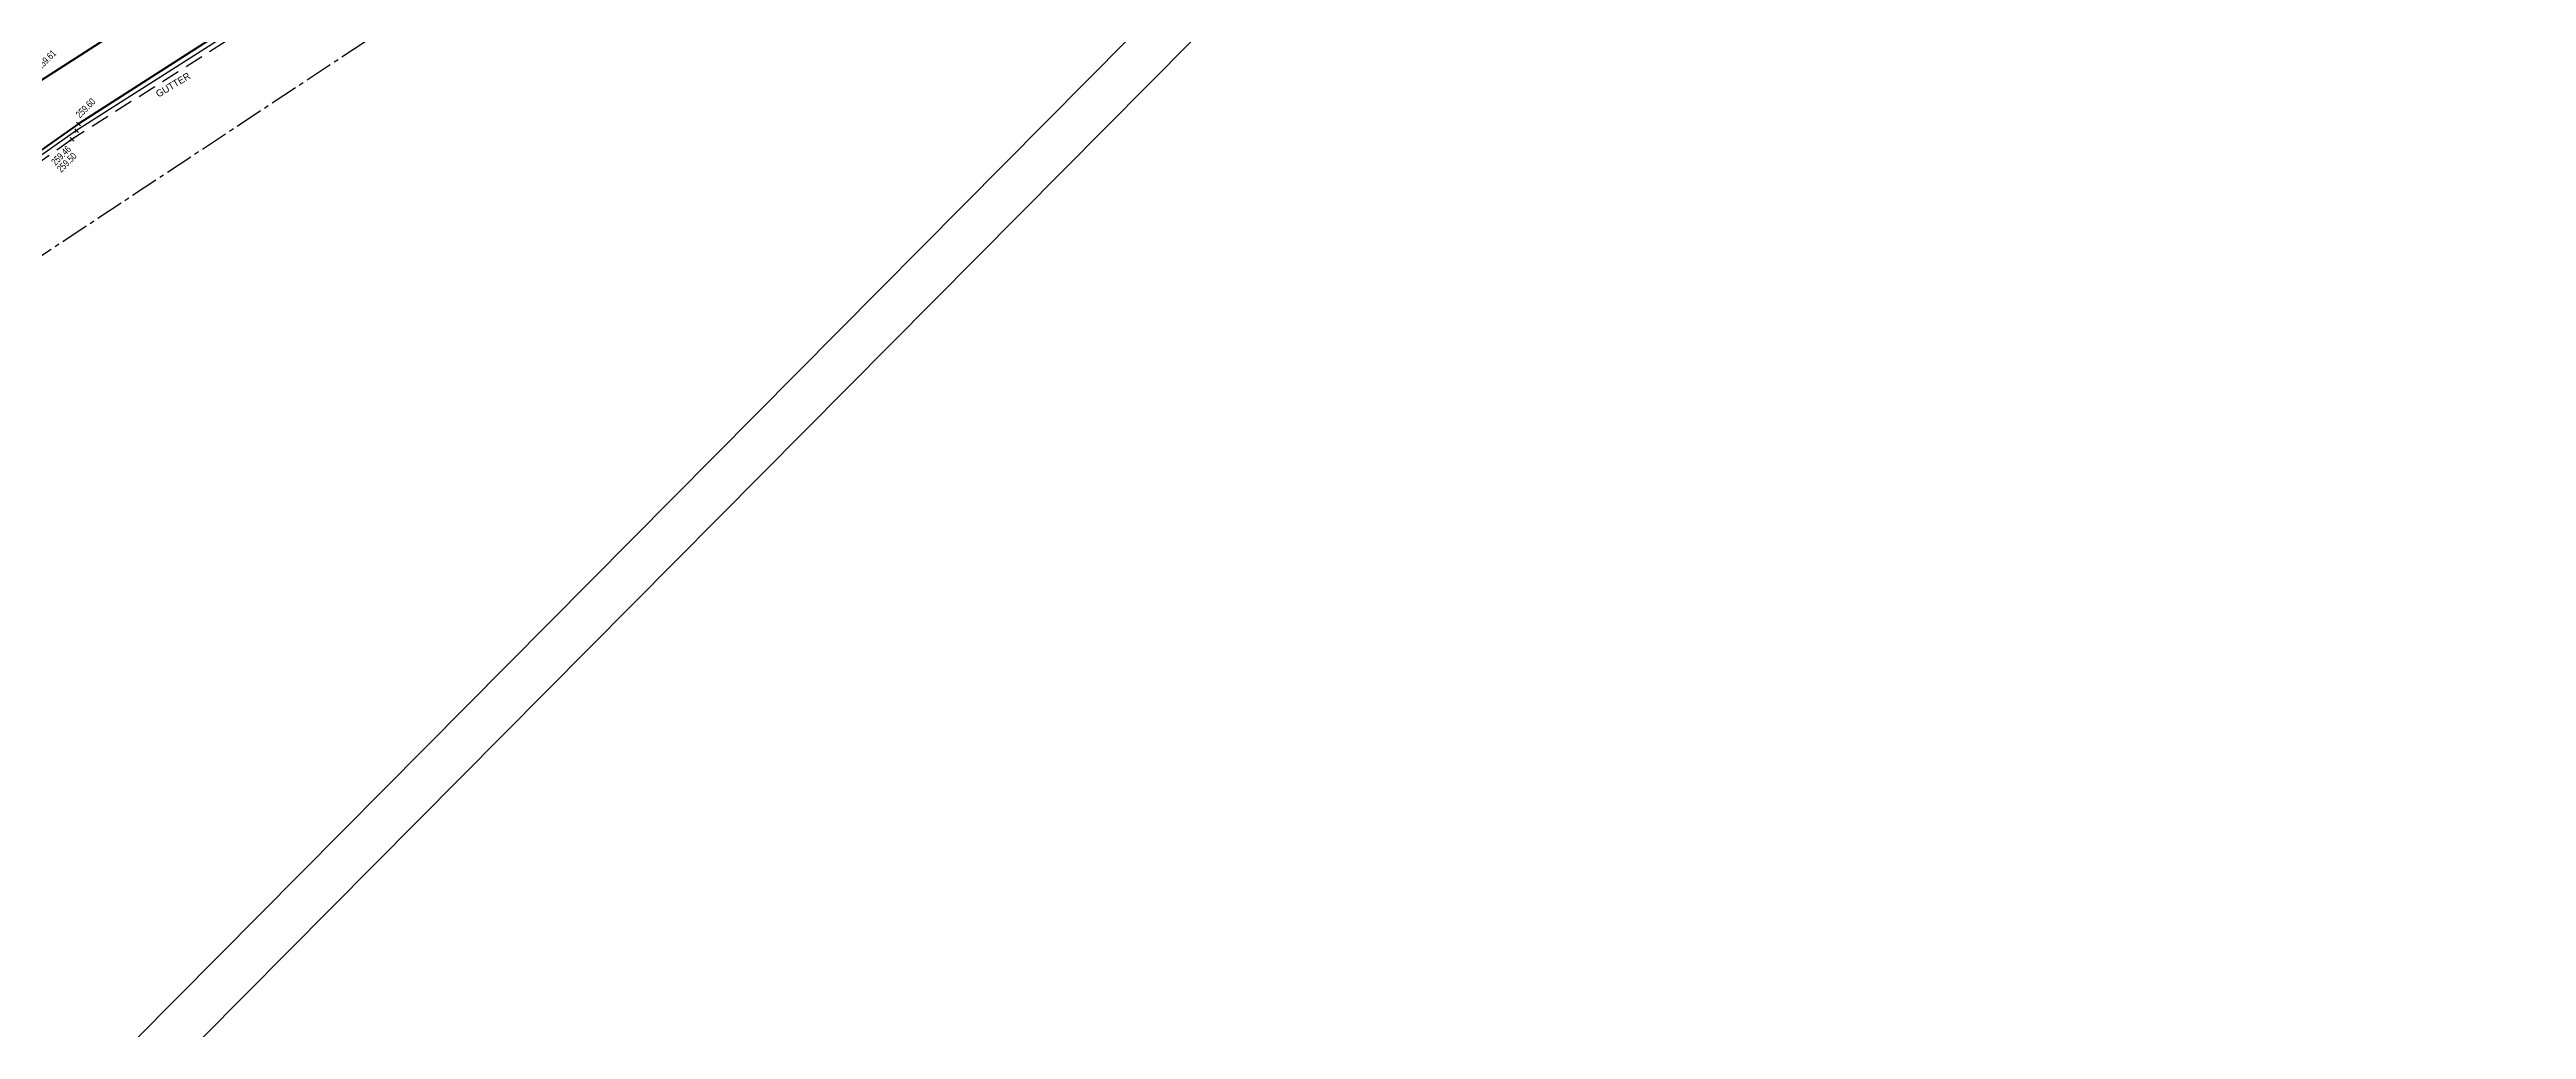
# Model space of a CAD drawing. Header units: metres. Extents: x 588040 to 588395, y 4834075 to 4834430.
# Drawn here: x 588261.8 to 588395.1, y 4834158.3 to 4834211 of the extents above; entities that cross this region are included whole.
import ezdxf

# ---------------------------------------------------------------- set-up
doc = ezdxf.new("R2010")
doc.units = ezdxf.units.M
doc.header["$LTSCALE"] = 2
doc.header["$PDMODE"] = 3
doc.header["$PDSIZE"] = 0.1
for name, pattern in [('CENTER', [2, 1.25, -0.25, 0.25, -0.25]), ('CENTER2', [1.125, 0.75, -0.125, 0.125, -0.125]), ('DASH2DOT', [1.25, 0.5, -0.25, 0, -0.25, 0, -0.25]), ('DASHED', [0.75, 0.5, -0.25])]:
    doc.linetypes.add(name, pattern=pattern)
for name, color, linetype in [('A-BORDER', 135, 'Continuous'), ('A-LABLE', 30, 'Continuous'), ('ELEVATION-ASPHALT', 8, 'Continuous'), ('ELEVATION-CURB', 4, 'Continuous'), ('ELEVATION-GUTTER', 11, 'Continuous'), ('LINE-ASPHALT', 8, 'DASHED'), ('LINE-BOUNDARY', 2, 'Continuous'), ('LINE-CL', 4, 'CENTER'), ('LINE-CURB', 131, 'Continuous'), ('LINE-GUTTER', 11, 'Continuous'), ('MSPOINT-CURB', 131, 'Continuous'), ('MSPOINT-GUTTER', 11, 'Continuous')]:
    doc.layers.add(name, color=color, linetype=linetype)
doc.layers.add('SP-LIMIT', color=222, linetype='DASH2DOT', lineweight=50)
doc.layers.add('SP-STREET', color=7, linetype='Continuous', lineweight=50)
doc.styles.add('ELEVATION', font='MSURVEY.SHX', dxfattribs={"width": 0.8, "height": 0.375})
doc.styles.add('LEROY60', font='MSURVEY.SHX', dxfattribs={"height": 0.3})

msp = doc.modelspace()

# ---------------------------------------------------------------- linework, layer by layer
at = {"layer": 'A-BORDER', "color": 2}
msp.add_line((588391.52, 4834283.95), (588187.86, 4834078.41), dxfattribs=at)
at = {"layer": 'A-BORDER', "color": 1}
msp.add_line((588395.05, 4834283.97), (588187.87, 4834074.88), dxfattribs=at)
at = {"layer": 'LINE-ASPHALT'}
msp.add_line((588272.92, 4834216.83), (588261.35, 4834209.37), dxfattribs=at)
at = {"layer": 'LINE-BOUNDARY'}
msp.add_arc((588530.54, 4833846.7), 457.2, 118.7371, 135.169, dxfattribs=at)
at = {"layer": 'LINE-CL', "linetype": 'CENTER2'}
msp.add_line((588256.91, 4834196.99, 259.69), (588280.42, 4834212.55, 259.27), dxfattribs=at)
at = {"layer": 'LINE-CURB', "linetype": 'Continuous'}
for p, q in [((588278.84, 4834216.62), (588263.28, 4834206.68)), ((588275.21, 4834214.65), (588263.38, 4834207.04)), ((588263.38, 4834207.04), (588252.51, 4834199.38)), ((588263.28, 4834206.68), (588252.54, 4834199.15))]:
    msp.add_line(p, q, dxfattribs=at)
at = {"layer": 'LINE-GUTTER', "linetype": 'DASHED'}
for p, q in [((588278.87, 4834216.29), (588263.03, 4834206.21)), ((588263.03, 4834206.21), (588252.12, 4834198.45))]:
    msp.add_line(p, q, dxfattribs=at)
at = {"layer": 'MSPOINT-CURB'}
for p in [(588263.28, 4834206.68, 259.46), (588263.38, 4834207.04, 259.6)]:
    msp.add_point(p, dxfattribs=at)
at = {"layer": 'MSPOINT-GUTTER'}
msp.add_point((588263.03, 4834206.21, 259.5), dxfattribs=at)
at = {"layer": 'SP-LIMIT'}
msp.add_lwpolyline([(588107.83, 4834250.33), (588209.37, 4834379), (588334.05, 4834260.45), (588310.72, 4834247.59, 0.070682), (588206.3, 4834169.04), (588197.97, 4834160.63)], format="xyb", close=True, dxfattribs=at)
at = {"layer": 'SP-STREET'}
for points in [[(588192.82, 4834149.86), (588200.19, 4834157.59), (588202.89, 4834160.25), (588209.96, 4834167.36), (588219.18, 4834175.97), (588230.18, 4834185.86), (588242.17, 4834195.32), (588252.49, 4834203.18), (588261.35, 4834209.37), (588272.92, 4834216.83), (588290.77, 4834227.46), (588299.39, 4834232.74), (588311.72, 4834240.13), (588319.21, 4834244.67), (588328.33, 4834250.03), (588337.41, 4834255.42), (588345.45, 4834260.18), (588352.48, 4834264.28)], [(588353.76, 4834261.62), (588347.35, 4834257.76), (588346.92, 4834257.52), (588342.85, 4834255.15), (588338.68, 4834252.63), (588338.12, 4834252.31), (588331.51, 4834248.43), (588331.04, 4834248.14), (588319.98, 4834241.51), (588314.05, 4834237.93), (588313.56, 4834237.62), (588300.59, 4834229.86), (588291.36, 4834224.29), (588286.69, 4834221.56), (588286.14, 4834221.26), (588279.42, 4834217.21), (588275.68, 4834214.91), (588275.21, 4834214.65), (588263.38, 4834207.04), (588252.51, 4834199.38), (588244.68, 4834193.45)]]:
    msp.add_lwpolyline(points, dxfattribs=at)

# ---------------------------------------------------------------- texts
at = {"layer": 'A-LABLE', "style": 'LEROY60'}
msp.add_text('GUTTER', height=0.375, rotation=31.0699, dxfattribs=at).set_placement((588267.68, 4834208.45, -224.39))
at = {"layer": 'ELEVATION-ASPHALT', "style": 'ELEVATION', "width": 0.8}
msp.add_text('259.61', height=0.375, rotation=45.2639, dxfattribs=at).set_placement((588261.35, 4834209.93))
at = {"layer": 'ELEVATION-CURB', "style": 'ELEVATION', "width": 0.8}
for s, p in [('259.60', (588263.46, 4834207.33)), ('259.46', (588262.14, 4834204.77))]:
    msp.add_text(s, height=0.375, rotation=45.2639, dxfattribs=at).set_placement(p)
at = {"layer": 'ELEVATION-GUTTER', "style": 'ELEVATION', "width": 0.8}
msp.add_text('259.50', height=0.375, rotation=45.2639, dxfattribs=at).set_placement((588262.45, 4834204.4))

doc.saveas('drawing.dxf')
